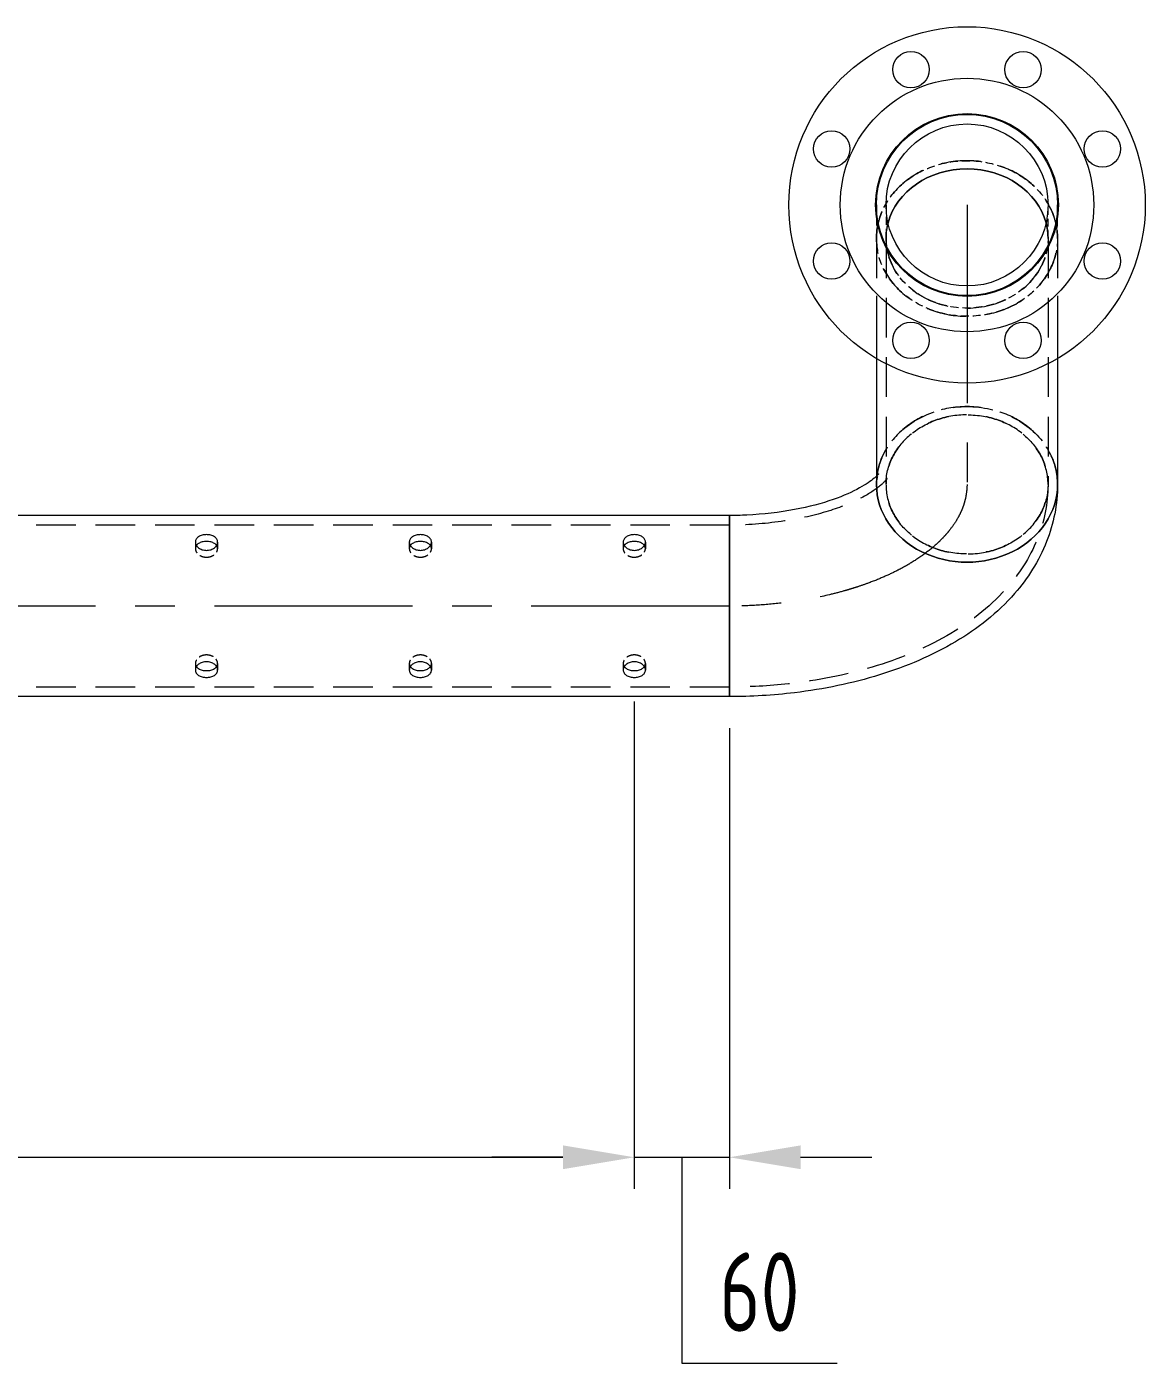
# Model space of a CAD drawing. Header units: millimetres. Extents: x -46397 to 283259, y -8690 to 23983.
# Drawn here: x 168464 to 169170, y -624 to 219 of the extents above; entities that cross this region are included whole.
import ezdxf

# ---------------------------------------------------------------- set-up
doc = ezdxf.new("R2010")
doc.units = ezdxf.units.MM
doc.linetypes.add('CENTER', pattern=[2, 1.25, -0.25, 0.25, -0.25])
doc.linetypes.add('HIDDENX2', pattern=[0.75, 0.5, -0.25])
doc.layers.get('Defpoints').update_dxf_attribs({"lineweight": 0})
doc.layers.add('DUONGTAM', color=1, linetype='CENTER', lineweight=0)
doc.layers.add('PHANTOM 2', color=8, linetype='Continuous', lineweight=0)
doc.layers.add('flashshoot', color=7, linetype='Continuous')
doc.styles.add('GHI CHÚ 1', font='isocp_IV25.ttf', dxfattribs={"width": 0.8})
doc.dimstyles.new('1-30SCALE', dxfattribs={"dimtxt": 75, "dimasz": 75, "dimexe": 37.5, "dimexo": 30, "dimgap": 30, "dimtad": 1, "dimtoh": 1, "dimdec": 0, "dimdsep": 46, "dimtxsty": 'GHI CHÚ 1', "dimcen": 0.09, "dimclrd": 256, "dimclre": 256, "dimclrt": 2, "dimadec": 0, "dimazin": 0, "dimtfac": 1, "dimtdec": 0, "dimtofl": 0, "dimtmove": 0, "dimatfit": 3, "dimfxl": 1, "dimlwd": 0, "dimlwe": 0, "dimarcsym": 0})

# ---------------------------------------------------------------- blocks, each defined once
blk = doc.blocks.new('A$C709efb1f')
at = {"color": 150, "linetype": 'Continuous', "lineweight": 0, "ltscale": 10}
for p, q in [((7.95, 1332.15), (0, 1332.15)), ((57.4, 1332.15), (73.41, 1332.15)), ((96.9, 1332.15), (176.35, 1332.15)), ((0, 1217.85), (7.95, 1217.85)), ((57.4, 1217.85), (73.41, 1217.85)), ((96.9, 1217.85), (176.35, 1217.85)), ((253.13, 1125), (195.98, 1125)), ((195.98, 1125), (223.88, 1125)), ((195.98, 1125), (195.98, -3000)), ((223.88, 1125), (310.28, 1125)), ((310.28, 1125), (253.13, 1125)), ((310.28, 1125), (310.28, -3000))]:
    blk.add_line(p, q, dxfattribs=at)
at = {"color": 1, "linetype": 'HIDDENX2', "lineweight": 0, "ltscale": 10}
for p, q in [((21.14, 1326.13), (0, 1326.13)), ((21.14, 1332.15), (7.95, 1332.15)), ((0, 1223.87), (21.14, 1223.87)), ((7.95, 1217.85), (21.14, 1217.85)), ((212.72, 1072), (216.98, 1072)), ((289.29, 1072), (293.54, 1072)), ((212.72, 1058), (216.98, 1058)), ((289.29, 1058), (293.54, 1058)), ((212.72, 937), (216.98, 937)), ((289.29, 937), (293.54, 937)), ((212.72, 923), (216.98, 923)), ((289.29, 923), (293.54, 923)), ((212.72, 802), (216.98, 802)), ((289.29, 802), (293.54, 802)), ((212.72, 788), (216.98, 788)), ((289.29, 788), (293.54, 788))]:
    blk.add_line(p, q, dxfattribs=at)
at = {"color": 1, "linetype": 'HIDDENX2', "lineweight": 0, "ltscale": 50}
for p, q in [((21.14, 1332.15), (57.4, 1332.15)), ((21.14, 1326.13), (176.35, 1326.13)), ((73.41, 1332.15), (96.9, 1332.15)), ((21.14, 1223.87), (176.35, 1223.87)), ((21.14, 1217.85), (57.4, 1217.85)), ((73.41, 1217.85), (96.9, 1217.85)), ((202, 1125), (202, -3000)), ((304.26, 1125), (304.26, -3000))]:
    blk.add_line(p, q, dxfattribs=at)
at = {"color": 150, "linetype": 'Continuous', "lineweight": 0, "ltscale": 10}
for centre, radius in [((0, 1275), 112.5), ((-35.4, 1360.46), 11.5), ((35.4, 1360.46), 11.5), ((0, 1275), 80), ((0, 1275), 57.7), ((0, 1275), 57.15), ((0, 1275), 51.13), ((-85.46, 1310.4), 11.5), ((85.46, 1310.4), 11.5), ((-85.46, 1239.6), 11.5), ((85.46, 1239.6), 11.5), ((-35.4, 1189.54), 11.5), ((35.4, 1189.54), 11.5)]:
    blk.add_circle(centre, radius, dxfattribs=at)
at = {"color": 1, "linetype": 'HIDDENX2', "lineweight": 0, "ltscale": 10}
for major_axis, start_param, end_param in [((0, 57.15), -3.141592653589793, 3.141592653589793), ((0, -51.13), -0.224288, 0)]:
    blk.add_ellipse((21.14, 1275), major_axis=major_axis, ratio=0.859059, start_param=start_param, end_param=end_param, dxfattribs=at)
at = {"color": 1, "linetype": 'HIDDENX2', "lineweight": 0, "ltscale": 50, "extrusion": (-2.17091e-16, 7.1516e-33, -1)}
blk.add_ellipse((21.14, 1275), major_axis=(0, 57.15), ratio=0.859059, start_param=-3.141592653589793, end_param=3.141592653589793, dxfattribs=at)
at = {"color": 150, "linetype": 'Continuous', "lineweight": 0, "ltscale": 10, "extrusion": (-2.50065e-16, -4.44413e-18, -1)}
blk.add_ellipse((21.14, 1275), major_axis=(0, -51.13), ratio=0.859059, start_param=0.224294, end_param=2.917299, dxfattribs=at)
at = {"color": 150, "linetype": 'Continuous', "lineweight": 0, "ltscale": 10}
for centre, major_axis, ratio, start_param, end_param in [((21.14, 1275), (0, 51.13), 0.859059, 0.224288, 2.917304), ((176.35, 1275), (0, -57.15), 0.859059, 0, 3.141603), ((176.35, 1275), (0, -57.15), 0.000002, 0, 0.00001)]:
    blk.add_ellipse(centre, major_axis=major_axis, ratio=ratio, start_param=start_param, end_param=end_param, dxfattribs=at)
at = {"color": 1, "linetype": 'HIDDENX2', "lineweight": 0, "ltscale": 10, "extrusion": (-2.50065e-16, 4.44413e-18, -1)}
blk.add_ellipse((21.14, 1275), major_axis=(0, 51.13), ratio=0.859059, start_param=-0.224294, end_param=3.141593, dxfattribs=at)
at = {"color": 1, "linetype": 'HIDDENX2', "lineweight": 0, "ltscale": 50}
for centre, major_axis, start_param, end_param in [((21.14, 1275), (0, -51.13), 0, 3.365881), ((176.35, 1275), (0, 57.15), 0.00001, 3.141582), ((176.35, 1275), (0, 51.13), -3.141592653589793, 3.141592653589793)]:
    blk.add_ellipse(centre, major_axis=major_axis, ratio=0.859059, start_param=start_param, end_param=end_param, dxfattribs=at)
at = {"color": 1, "linetype": 'HIDDENX2', "lineweight": 0, "ltscale": 50, "extrusion": (-2.17091e-16, 0, -1)}
blk.add_ellipse((176.35, 1275), major_axis=(0, -57.15), ratio=0.859059, start_param=0, end_param=3.141593, dxfattribs=at)
at = {"color": 1, "linetype": 'HIDDENX2', "lineweight": 0, "ltscale": 50, "extrusion": (-2.42651e-16, 2.57325e-34, -1)}
blk.add_ellipse((176.35, 1275), major_axis=(0, 51.13), ratio=0.859059, start_param=-3.141592653589792, end_param=3.141592653589794, dxfattribs=at)
at = {"color": 150, "linetype": 'Continuous', "lineweight": 0, "ltscale": 10, "extrusion": (-2.17091e-16, -1.58594e-32, -1)}
blk.add_ellipse((176.35, 1275), major_axis=(0, 57.15), ratio=0.859059, start_param=0, end_param=3.141593, dxfattribs=at)
at = {"color": 1, "linetype": 'HIDDENX2', "lineweight": 0, "ltscale": 10, "extrusion": (-2.42651e-16, 1.08121e-32, -1)}
blk.add_ellipse((21.14, 1275), major_axis=(0, -51.13), ratio=0.859059, start_param=0, end_param=0.224294, dxfattribs=at)
at = {"color": 150, "linetype": 'Continuous', "lineweight": 0, "ltscale": 10}
for points, knots in [([(176.35, 1332.15), (188.81, 1332.15), (201.21, 1329.64), (224.84, 1320.36), (235.79, 1313.26), (257.59, 1294.26), (267.45, 1281.55), (284.43, 1252.96), (291.28, 1236.8), (301.89, 1202.64), (305.61, 1184.62), (309.47, 1152.6), (310.28, 1138.8), (310.28, 1125)], [0, 0, 0, 0, 0.19844, 0.19844, 0.419675, 0.419675, 0.711522, 0.711522, 1.025681, 1.025681, 1.339841, 1.339841, 1.570796, 1.570796, 1.570796, 1.570796]), ([(171.18, 1217.85), (171.56, 1217.46), (171.99, 1216.99), (174.15, 1214.43), (176.35, 1211.33), (181.06, 1202.75), (183.59, 1197.11), (188.37, 1183.38), (190.57, 1175.11), (194.04, 1156.66), (195.24, 1146.39), (195.9, 1132.3), (195.98, 1128.65), (195.98, 1125)], [0.486565, 0.486565, 0.486565, 0.486565, 0.543882, 0.543882, 0.750465, 0.750465, 0.973606, 0.973606, 1.218442, 1.218442, 1.480118, 1.480118, 1.570796, 1.570796, 1.570796, 1.570796]), ([(217.97, 1065), (217.97, 1064.56), (217.94, 1064.11), (217.8, 1063.2), (217.69, 1062.75), (217.41, 1061.89), (217.24, 1061.48), (216.84, 1060.71), (216.61, 1060.36), (216.13, 1059.74), (215.87, 1059.45), (215.29, 1058.93), (214.98, 1058.71), (214.34, 1058.35), (214.01, 1058.22), (213.36, 1058.04), (213.03, 1058), (212.41, 1058), (212.09, 1058.04), (211.47, 1058.22), (211.16, 1058.35), (210.58, 1058.71), (210.3, 1058.93), (209.8, 1059.45), (209.57, 1059.74), (209.17, 1060.36), (208.99, 1060.71), (208.66, 1061.48), (208.52, 1061.89), (208.3, 1062.75), (208.21, 1063.2), (208.1, 1064.11), (208.07, 1064.56), (208.07, 1065.44), (208.1, 1065.89), (208.21, 1066.8), (208.3, 1067.25), (208.52, 1068.11), (208.66, 1068.52), (208.99, 1069.29), (209.17, 1069.64), (209.57, 1070.26), (209.8, 1070.55), (210.3, 1071.07), (210.58, 1071.29), (211.16, 1071.65), (211.47, 1071.78), (212.09, 1071.96), (212.41, 1072), (213.03, 1072), (213.36, 1071.96), (214.01, 1071.78), (214.34, 1071.65), (214.98, 1071.29), (215.29, 1071.07), (215.87, 1070.55), (216.13, 1070.26), (216.61, 1069.64), (216.84, 1069.29), (217.24, 1068.52), (217.41, 1068.11), (217.69, 1067.25), (217.8, 1066.8), (217.94, 1065.89), (217.97, 1065.44), (217.97, 1065)], [0, 0, 0, 0, 1.319832, 1.319832, 2.639664, 2.639664, 3.959497, 3.959497, 5.279329, 5.279329, 6.599151, 6.599151, 7.918973, 7.918973, 9.238795, 9.238795, 10.558617, 10.558617, 11.878439, 11.878439, 13.198261, 13.198261, 14.518084, 14.518084, 15.837906, 15.837906, 17.157738, 17.157738, 18.47757, 18.47757, 19.797402, 19.797402, 21.117235, 21.117235, 22.437067, 22.437067, 23.756899, 23.756899, 25.076731, 25.076731, 26.396564, 26.396564, 27.716386, 27.716386, 29.036208, 29.036208, 30.35603, 30.35603, 31.675852, 31.675852, 32.995674, 32.995674, 34.315496, 34.315496, 35.635318, 35.635318, 36.95514, 36.95514, 38.274973, 38.274973, 39.594805, 39.594805, 40.914637, 40.914637, 42.234469, 42.234469, 42.234469, 42.234469]), ([(214.91, 1071.32), (214.7, 1071.17), (214.5, 1071), (214.07, 1070.55), (213.84, 1070.26), (213.45, 1069.64), (213.26, 1069.29), (212.94, 1068.52), (212.81, 1068.11), (212.58, 1067.25), (212.5, 1066.8), (212.39, 1065.89), (212.37, 1065.44), (212.37, 1064.56), (212.39, 1064.11), (212.5, 1063.2), (212.58, 1062.75), (212.81, 1061.89), (212.94, 1061.48), (213.26, 1060.71), (213.45, 1060.36), (213.84, 1059.74), (214.07, 1059.45), (214.5, 1059), (214.7, 1058.83), (214.91, 1058.68)], [13.547032, 13.547032, 13.547032, 13.547032, 14.522015, 14.522015, 15.842193, 15.842193, 17.162386, 17.162386, 18.48258, 18.48258, 19.802773, 19.802773, 21.122966, 21.122966, 22.44316, 22.44316, 23.763353, 23.763353, 25.083546, 25.083546, 26.40374, 26.40374, 27.723917, 27.723917, 28.6989, 28.6989, 28.6989, 28.6989]), ([(288.29, 1065), (288.29, 1065.44), (288.32, 1065.89), (288.46, 1066.8), (288.57, 1067.25), (288.85, 1068.11), (289.03, 1068.52), (289.43, 1069.29), (289.65, 1069.64), (290.13, 1070.26), (290.4, 1070.55), (290.97, 1071.07), (291.28, 1071.29), (291.92, 1071.65), (292.25, 1071.78), (292.91, 1071.96), (293.23, 1072), (293.85, 1072), (294.17, 1071.96), (294.8, 1071.78), (295.1, 1071.65), (295.68, 1071.29), (295.96, 1071.07), (296.46, 1070.55), (296.69, 1070.26), (297.09, 1069.64), (297.28, 1069.29), (297.6, 1068.52), (297.74, 1068.11), (297.97, 1067.25), (298.05, 1066.8), (298.16, 1065.89), (298.19, 1065.44), (298.19, 1064.56), (298.16, 1064.11), (298.05, 1063.2), (297.97, 1062.75), (297.74, 1061.89), (297.6, 1061.48), (297.28, 1060.71), (297.09, 1060.36), (296.69, 1059.74), (296.46, 1059.45), (295.96, 1058.93), (295.68, 1058.71), (295.1, 1058.35), (294.8, 1058.22), (294.17, 1058.04), (293.85, 1058), (293.23, 1058), (292.91, 1058.04), (292.25, 1058.22), (291.92, 1058.35), (291.28, 1058.71), (290.97, 1058.93), (290.4, 1059.45), (290.13, 1059.74), (289.65, 1060.36), (289.43, 1060.71), (289.03, 1061.48), (288.85, 1061.89), (288.57, 1062.75), (288.46, 1063.2), (288.32, 1064.11), (288.29, 1064.56), (288.29, 1065)], [0, 0, 0, 0, 1.319832, 1.319832, 2.639664, 2.639664, 3.959497, 3.959497, 5.279329, 5.279329, 6.599151, 6.599151, 7.918973, 7.918973, 9.238795, 9.238795, 10.558617, 10.558617, 11.878439, 11.878439, 13.198261, 13.198261, 14.518084, 14.518084, 15.837906, 15.837906, 17.157738, 17.157738, 18.47757, 18.47757, 19.797402, 19.797402, 21.117235, 21.117235, 22.437067, 22.437067, 23.756899, 23.756899, 25.076731, 25.076731, 26.396564, 26.396564, 27.716386, 27.716386, 29.036208, 29.036208, 30.35603, 30.35603, 31.675852, 31.675852, 32.995674, 32.995674, 34.315496, 34.315496, 35.635318, 35.635318, 36.95514, 36.95514, 38.274973, 38.274973, 39.594805, 39.594805, 40.914637, 40.914637, 42.234469, 42.234469, 42.234469, 42.234469]), ([(291.35, 1058.68), (291.56, 1058.83), (291.76, 1059), (292.19, 1059.45), (292.42, 1059.74), (292.81, 1060.36), (293, 1060.71), (293.32, 1061.48), (293.46, 1061.89), (293.68, 1062.75), (293.76, 1063.2), (293.87, 1064.11), (293.9, 1064.56), (293.9, 1065.44), (293.87, 1065.89), (293.76, 1066.8), (293.68, 1067.25), (293.46, 1068.11), (293.32, 1068.52), (293, 1069.29), (292.81, 1069.64), (292.42, 1070.26), (292.19, 1070.55), (291.76, 1071), (291.56, 1071.17), (291.35, 1071.32)], [13.547032, 13.547032, 13.547032, 13.547032, 14.522015, 14.522015, 15.842193, 15.842193, 17.162386, 17.162386, 18.48258, 18.48258, 19.802773, 19.802773, 21.122966, 21.122966, 22.44316, 22.44316, 23.763353, 23.763353, 25.083546, 25.083546, 26.40374, 26.40374, 27.723917, 27.723917, 28.6989, 28.6989, 28.6989, 28.6989]), ([(217.97, 930), (217.97, 929.56), (217.94, 929.11), (217.8, 928.2), (217.69, 927.75), (217.41, 926.89), (217.24, 926.48), (216.84, 925.71), (216.61, 925.36), (216.13, 924.74), (215.87, 924.45), (215.29, 923.93), (214.98, 923.71), (214.34, 923.35), (214.01, 923.22), (213.36, 923.04), (213.03, 923), (212.41, 923), (212.09, 923.04), (211.47, 923.22), (211.16, 923.35), (210.58, 923.71), (210.3, 923.93), (209.8, 924.45), (209.57, 924.74), (209.17, 925.36), (208.99, 925.71), (208.66, 926.48), (208.52, 926.89), (208.3, 927.75), (208.21, 928.2), (208.1, 929.11), (208.07, 929.56), (208.07, 930.44), (208.1, 930.89), (208.21, 931.8), (208.3, 932.25), (208.52, 933.11), (208.66, 933.52), (208.99, 934.29), (209.17, 934.64), (209.57, 935.26), (209.8, 935.55), (210.3, 936.07), (210.58, 936.29), (211.16, 936.65), (211.47, 936.78), (212.09, 936.96), (212.41, 937), (213.03, 937), (213.36, 936.96), (214.01, 936.78), (214.34, 936.65), (214.98, 936.29), (215.29, 936.07), (215.87, 935.55), (216.13, 935.26), (216.61, 934.64), (216.84, 934.29), (217.24, 933.52), (217.41, 933.11), (217.69, 932.25), (217.8, 931.8), (217.94, 930.89), (217.97, 930.44), (217.97, 930)], [0, 0, 0, 0, 1.319832, 1.319832, 2.639664, 2.639664, 3.959497, 3.959497, 5.279329, 5.279329, 6.599151, 6.599151, 7.918973, 7.918973, 9.238795, 9.238795, 10.558617, 10.558617, 11.878439, 11.878439, 13.198261, 13.198261, 14.518084, 14.518084, 15.837906, 15.837906, 17.157738, 17.157738, 18.47757, 18.47757, 19.797402, 19.797402, 21.117235, 21.117235, 22.437067, 22.437067, 23.756899, 23.756899, 25.076731, 25.076731, 26.396564, 26.396564, 27.716386, 27.716386, 29.036208, 29.036208, 30.35603, 30.35603, 31.675852, 31.675852, 32.995674, 32.995674, 34.315496, 34.315496, 35.635318, 35.635318, 36.95514, 36.95514, 38.274973, 38.274973, 39.594805, 39.594805, 40.914637, 40.914637, 42.234469, 42.234469, 42.234469, 42.234469]), ([(288.29, 930), (288.29, 930.44), (288.32, 930.89), (288.46, 931.8), (288.57, 932.25), (288.85, 933.11), (289.03, 933.52), (289.43, 934.29), (289.65, 934.64), (290.13, 935.26), (290.4, 935.55), (290.97, 936.07), (291.28, 936.29), (291.92, 936.65), (292.25, 936.78), (292.91, 936.96), (293.23, 937), (293.85, 937), (294.17, 936.96), (294.8, 936.78), (295.1, 936.65), (295.68, 936.29), (295.96, 936.07), (296.46, 935.55), (296.69, 935.26), (297.09, 934.64), (297.28, 934.29), (297.6, 933.52), (297.74, 933.11), (297.97, 932.25), (298.05, 931.8), (298.16, 930.89), (298.19, 930.44), (298.19, 929.56), (298.16, 929.11), (298.05, 928.2), (297.97, 927.75), (297.74, 926.89), (297.6, 926.48), (297.28, 925.71), (297.09, 925.36), (296.69, 924.74), (296.46, 924.45), (295.96, 923.93), (295.68, 923.71), (295.1, 923.35), (294.8, 923.22), (294.17, 923.04), (293.85, 923), (293.23, 923), (292.91, 923.04), (292.25, 923.22), (291.92, 923.35), (291.28, 923.71), (290.97, 923.93), (290.4, 924.45), (290.13, 924.74), (289.65, 925.36), (289.43, 925.71), (289.03, 926.48), (288.85, 926.89), (288.57, 927.75), (288.46, 928.2), (288.32, 929.11), (288.29, 929.56), (288.29, 930)], [0, 0, 0, 0, 1.319832, 1.319832, 2.639664, 2.639664, 3.959497, 3.959497, 5.279329, 5.279329, 6.599151, 6.599151, 7.918973, 7.918973, 9.238795, 9.238795, 10.558617, 10.558617, 11.878439, 11.878439, 13.198261, 13.198261, 14.518084, 14.518084, 15.837906, 15.837906, 17.157738, 17.157738, 18.47757, 18.47757, 19.797402, 19.797402, 21.117235, 21.117235, 22.437067, 22.437067, 23.756899, 23.756899, 25.076731, 25.076731, 26.396564, 26.396564, 27.716386, 27.716386, 29.036208, 29.036208, 30.35603, 30.35603, 31.675852, 31.675852, 32.995674, 32.995674, 34.315496, 34.315496, 35.635318, 35.635318, 36.95514, 36.95514, 38.274973, 38.274973, 39.594805, 39.594805, 40.914637, 40.914637, 42.234469, 42.234469, 42.234469, 42.234469]), ([(214.91, 936.32), (214.7, 936.17), (214.5, 936), (214.07, 935.55), (213.84, 935.26), (213.45, 934.64), (213.26, 934.29), (212.94, 933.52), (212.81, 933.11), (212.58, 932.25), (212.5, 931.8), (212.39, 930.89), (212.37, 930.44), (212.37, 929.56), (212.39, 929.11), (212.5, 928.2), (212.58, 927.75), (212.81, 926.89), (212.94, 926.48), (213.26, 925.71), (213.45, 925.36), (213.84, 924.74), (214.07, 924.45), (214.5, 924), (214.7, 923.83), (214.91, 923.68)], [13.547032, 13.547032, 13.547032, 13.547032, 14.522015, 14.522015, 15.842193, 15.842193, 17.162386, 17.162386, 18.48258, 18.48258, 19.802773, 19.802773, 21.122966, 21.122966, 22.44316, 22.44316, 23.763353, 23.763353, 25.083546, 25.083546, 26.40374, 26.40374, 27.723917, 27.723917, 28.6989, 28.6989, 28.6989, 28.6989]), ([(291.35, 923.68), (291.56, 923.83), (291.76, 924), (292.19, 924.45), (292.42, 924.74), (292.81, 925.36), (293, 925.71), (293.32, 926.48), (293.46, 926.89), (293.68, 927.75), (293.76, 928.2), (293.87, 929.11), (293.9, 929.56), (293.9, 930.44), (293.87, 930.89), (293.76, 931.8), (293.68, 932.25), (293.46, 933.11), (293.32, 933.52), (293, 934.29), (292.81, 934.64), (292.42, 935.26), (292.19, 935.55), (291.76, 936), (291.56, 936.17), (291.35, 936.32)], [13.547032, 13.547032, 13.547032, 13.547032, 14.522015, 14.522015, 15.842193, 15.842193, 17.162386, 17.162386, 18.48258, 18.48258, 19.802773, 19.802773, 21.122966, 21.122966, 22.44316, 22.44316, 23.763353, 23.763353, 25.083546, 25.083546, 26.40374, 26.40374, 27.723917, 27.723917, 28.6989, 28.6989, 28.6989, 28.6989]), ([(217.97, 795), (217.97, 794.56), (217.94, 794.11), (217.8, 793.2), (217.69, 792.75), (217.41, 791.89), (217.24, 791.48), (216.84, 790.71), (216.61, 790.36), (216.13, 789.74), (215.87, 789.45), (215.29, 788.93), (214.98, 788.71), (214.34, 788.35), (214.01, 788.22), (213.36, 788.04), (213.03, 788), (212.41, 788), (212.09, 788.04), (211.47, 788.22), (211.16, 788.35), (210.58, 788.71), (210.3, 788.93), (209.8, 789.45), (209.57, 789.74), (209.17, 790.36), (208.99, 790.71), (208.66, 791.48), (208.52, 791.89), (208.3, 792.75), (208.21, 793.2), (208.1, 794.11), (208.07, 794.56), (208.07, 795.44), (208.1, 795.89), (208.21, 796.8), (208.3, 797.25), (208.52, 798.11), (208.66, 798.52), (208.99, 799.29), (209.17, 799.64), (209.57, 800.26), (209.8, 800.55), (210.3, 801.07), (210.58, 801.29), (211.16, 801.65), (211.47, 801.78), (212.09, 801.96), (212.41, 802), (213.03, 802), (213.36, 801.96), (214.01, 801.78), (214.34, 801.65), (214.98, 801.29), (215.29, 801.07), (215.87, 800.55), (216.13, 800.26), (216.61, 799.64), (216.84, 799.29), (217.24, 798.52), (217.41, 798.11), (217.69, 797.25), (217.8, 796.8), (217.94, 795.89), (217.97, 795.44), (217.97, 795)], [0, 0, 0, 0, 1.319832, 1.319832, 2.639664, 2.639664, 3.959497, 3.959497, 5.279329, 5.279329, 6.599151, 6.599151, 7.918973, 7.918973, 9.238795, 9.238795, 10.558617, 10.558617, 11.878439, 11.878439, 13.198261, 13.198261, 14.518084, 14.518084, 15.837906, 15.837906, 17.157738, 17.157738, 18.47757, 18.47757, 19.797402, 19.797402, 21.117235, 21.117235, 22.437067, 22.437067, 23.756899, 23.756899, 25.076731, 25.076731, 26.396564, 26.396564, 27.716386, 27.716386, 29.036208, 29.036208, 30.35603, 30.35603, 31.675852, 31.675852, 32.995674, 32.995674, 34.315496, 34.315496, 35.635318, 35.635318, 36.95514, 36.95514, 38.274973, 38.274973, 39.594805, 39.594805, 40.914637, 40.914637, 42.234469, 42.234469, 42.234469, 42.234469]), ([(288.29, 795), (288.29, 795.44), (288.32, 795.89), (288.46, 796.8), (288.57, 797.25), (288.85, 798.11), (289.03, 798.52), (289.43, 799.29), (289.65, 799.64), (290.13, 800.26), (290.4, 800.55), (290.97, 801.07), (291.28, 801.29), (291.92, 801.65), (292.25, 801.78), (292.91, 801.96), (293.23, 802), (293.85, 802), (294.17, 801.96), (294.8, 801.78), (295.1, 801.65), (295.68, 801.29), (295.96, 801.07), (296.46, 800.55), (296.69, 800.26), (297.09, 799.64), (297.28, 799.29), (297.6, 798.52), (297.74, 798.11), (297.97, 797.25), (298.05, 796.8), (298.16, 795.89), (298.19, 795.44), (298.19, 794.56), (298.16, 794.11), (298.05, 793.2), (297.97, 792.75), (297.74, 791.89), (297.6, 791.48), (297.28, 790.71), (297.09, 790.36), (296.69, 789.74), (296.46, 789.45), (295.96, 788.93), (295.68, 788.71), (295.1, 788.35), (294.8, 788.22), (294.17, 788.04), (293.85, 788), (293.23, 788), (292.91, 788.04), (292.25, 788.22), (291.92, 788.35), (291.28, 788.71), (290.97, 788.93), (290.4, 789.45), (290.13, 789.74), (289.65, 790.36), (289.43, 790.71), (289.03, 791.48), (288.85, 791.89), (288.57, 792.75), (288.46, 793.2), (288.32, 794.11), (288.29, 794.56), (288.29, 795)], [0, 0, 0, 0, 1.319832, 1.319832, 2.639664, 2.639664, 3.959497, 3.959497, 5.279329, 5.279329, 6.599151, 6.599151, 7.918973, 7.918973, 9.238795, 9.238795, 10.558617, 10.558617, 11.878439, 11.878439, 13.198261, 13.198261, 14.518084, 14.518084, 15.837906, 15.837906, 17.157738, 17.157738, 18.47757, 18.47757, 19.797402, 19.797402, 21.117235, 21.117235, 22.437067, 22.437067, 23.756899, 23.756899, 25.076731, 25.076731, 26.396564, 26.396564, 27.716386, 27.716386, 29.036208, 29.036208, 30.35603, 30.35603, 31.675852, 31.675852, 32.995674, 32.995674, 34.315496, 34.315496, 35.635318, 35.635318, 36.95514, 36.95514, 38.274973, 38.274973, 39.594805, 39.594805, 40.914637, 40.914637, 42.234469, 42.234469, 42.234469, 42.234469]), ([(214.91, 801.32), (214.7, 801.17), (214.5, 801), (214.07, 800.55), (213.84, 800.26), (213.45, 799.64), (213.26, 799.29), (212.94, 798.52), (212.81, 798.11), (212.58, 797.25), (212.5, 796.8), (212.39, 795.89), (212.37, 795.44), (212.37, 794.56), (212.39, 794.11), (212.5, 793.2), (212.58, 792.75), (212.81, 791.89), (212.94, 791.48), (213.26, 790.71), (213.45, 790.36), (213.84, 789.74), (214.07, 789.45), (214.5, 789), (214.7, 788.83), (214.91, 788.68)], [13.547032, 13.547032, 13.547032, 13.547032, 14.522015, 14.522015, 15.842193, 15.842193, 17.162386, 17.162386, 18.48258, 18.48258, 19.802773, 19.802773, 21.122966, 21.122966, 22.44316, 22.44316, 23.763353, 23.763353, 25.083546, 25.083546, 26.40374, 26.40374, 27.723917, 27.723917, 28.6989, 28.6989, 28.6989, 28.6989]), ([(291.35, 788.68), (291.56, 788.83), (291.76, 789), (292.19, 789.45), (292.42, 789.74), (292.81, 790.36), (293, 790.71), (293.32, 791.48), (293.46, 791.89), (293.68, 792.75), (293.76, 793.2), (293.87, 794.11), (293.9, 794.56), (293.9, 795.44), (293.87, 795.89), (293.76, 796.8), (293.68, 797.25), (293.46, 798.11), (293.32, 798.52), (293, 799.29), (292.81, 799.64), (292.42, 800.26), (292.19, 800.55), (291.76, 801), (291.56, 801.17), (291.35, 801.32)], [13.547032, 13.547032, 13.547032, 13.547032, 14.522015, 14.522015, 15.842193, 15.842193, 17.162386, 17.162386, 18.48258, 18.48258, 19.802773, 19.802773, 21.122966, 21.122966, 22.44316, 22.44316, 23.763353, 23.763353, 25.083546, 25.083546, 26.40374, 26.40374, 27.723917, 27.723917, 28.6989, 28.6989, 28.6989, 28.6989])]:
    blk.add_open_spline(points, degree=3, knots=knots, dxfattribs=at)
at = {"color": 1, "linetype": 'HIDDENX2', "lineweight": 0, "ltscale": 50}
for points, knots in [([(176.35, 1326.13), (188.29, 1326.13), (200.16, 1323.67), (222.84, 1314.56), (233.37, 1307.58), (254.39, 1288.76), (263.94, 1276.11), (280.17, 1247.8), (286.68, 1231.94), (296.7, 1198.33), (300.19, 1180.58), (303.58, 1150.07), (304.26, 1137.53), (304.26, 1125)], [0, 0, 0, 0, 0.202742, 0.202742, 0.429637, 0.429637, 0.729032, 0.729032, 1.043191, 1.043191, 1.35735, 1.35735, 1.570796, 1.570796, 1.570796, 1.570796]), ([(176.35, 1223.87), (173.93, 1223.87), (171.99, 1224.93), (173.21, 1224.15), (175.04, 1222.78), (179.61, 1217.22), (182.21, 1213.37), (187.58, 1203.08), (190.34, 1196.48), (195.37, 1180.78), (197.57, 1171.52), (200.81, 1151.26), (201.78, 1140.19), (201.99, 1127.69), (202, 1126.35), (202, 1125)], [0, 0, 0, 0, 0.314159, 0.314159, 0.557081, 0.557081, 0.775978, 0.775978, 1.011873, 1.011873, 1.267908, 1.267908, 1.538163, 1.538163, 1.570796, 1.570796, 1.570796, 1.570796])]:
    blk.add_open_spline(points, degree=3, knots=knots, dxfattribs=at)
at = {"color": 1, "linetype": 'HIDDENX2', "lineweight": 0, "ltscale": 10}
for points, knots in [([(176.35, 1217.85), (172.7, 1217.85), (169.58, 1219.32), (169.38, 1219.45), (170.04, 1219.03), (171.18, 1217.85)], [0, 0, 0, 0, 0.3141593, 0.3141593, 0.4865654, 0.4865654, 0.4865654, 0.4865654]), ([(222.27, 1065), (222.27, 1065.44), (222.23, 1065.89), (222.09, 1066.8), (221.98, 1067.25), (221.7, 1068.11), (221.52, 1068.52), (221.12, 1069.29), (220.89, 1069.64), (220.41, 1070.26), (220.14, 1070.55), (219.55, 1071.07), (219.24, 1071.29), (218.6, 1071.65), (218.27, 1071.78), (217.61, 1071.96), (217.29, 1072), (216.67, 1072), (216.35, 1071.96), (215.73, 1071.78), (215.42, 1071.65), (215.06, 1071.42), (214.98, 1071.37), (214.91, 1071.32)], [0, 0, 0, 0, 1.320193, 1.320193, 2.640387, 2.640387, 3.96058, 3.96058, 5.280773, 5.280773, 6.600951, 6.600951, 7.921128, 7.921128, 9.241306, 9.241306, 10.561483, 10.561483, 11.881661, 11.881661, 13.201838, 13.201838, 13.547032, 13.547032, 13.547032, 13.547032]), ([(291.35, 1071.32), (291.28, 1071.37), (291.21, 1071.42), (290.84, 1071.65), (290.54, 1071.78), (289.91, 1071.96), (289.6, 1072), (288.97, 1072), (288.65, 1071.96), (287.99, 1071.78), (287.66, 1071.65), (287.02, 1071.29), (286.71, 1071.07), (286.13, 1070.55), (285.86, 1070.26), (285.38, 1069.64), (285.15, 1069.29), (284.74, 1068.52), (284.57, 1068.11), (284.28, 1067.25), (284.17, 1066.8), (284.03, 1065.89), (284, 1065.44), (284, 1065)], [28.6989, 28.6989, 28.6989, 28.6989, 29.044094, 29.044094, 30.364272, 30.364272, 31.684449, 31.684449, 33.004627, 33.004627, 34.324804, 34.324804, 35.644982, 35.644982, 36.965159, 36.965159, 38.285352, 38.285352, 39.605546, 39.605546, 40.925739, 40.925739, 42.245932, 42.245932, 42.245932, 42.245932]), ([(214.91, 1058.68), (214.98, 1058.63), (215.06, 1058.58), (215.42, 1058.35), (215.73, 1058.22), (216.35, 1058.04), (216.67, 1058), (217.29, 1058), (217.61, 1058.04), (218.27, 1058.22), (218.6, 1058.35), (219.24, 1058.71), (219.55, 1058.93), (220.14, 1059.45), (220.41, 1059.74), (220.89, 1060.36), (221.12, 1060.71), (221.52, 1061.48), (221.7, 1061.89), (221.98, 1062.75), (222.09, 1063.2), (222.23, 1064.11), (222.27, 1064.56), (222.27, 1065)], [28.6989, 28.6989, 28.6989, 28.6989, 29.044094, 29.044094, 30.364272, 30.364272, 31.684449, 31.684449, 33.004627, 33.004627, 34.324804, 34.324804, 35.644982, 35.644982, 36.965159, 36.965159, 38.285352, 38.285352, 39.605546, 39.605546, 40.925739, 40.925739, 42.245932, 42.245932, 42.245932, 42.245932]), ([(284, 1065), (284, 1064.56), (284.03, 1064.11), (284.17, 1063.2), (284.28, 1062.75), (284.57, 1061.89), (284.74, 1061.48), (285.15, 1060.71), (285.38, 1060.36), (285.86, 1059.74), (286.13, 1059.45), (286.71, 1058.93), (287.02, 1058.71), (287.66, 1058.35), (287.99, 1058.22), (288.65, 1058.04), (288.97, 1058), (289.6, 1058), (289.91, 1058.04), (290.54, 1058.22), (290.84, 1058.35), (291.21, 1058.58), (291.28, 1058.63), (291.35, 1058.68)], [0, 0, 0, 0, 1.320193, 1.320193, 2.640387, 2.640387, 3.96058, 3.96058, 5.280773, 5.280773, 6.600951, 6.600951, 7.921128, 7.921128, 9.241306, 9.241306, 10.561483, 10.561483, 11.881661, 11.881661, 13.201838, 13.201838, 13.547032, 13.547032, 13.547032, 13.547032]), ([(222.27, 930), (222.27, 930.44), (222.23, 930.89), (222.09, 931.8), (221.98, 932.25), (221.7, 933.11), (221.52, 933.52), (221.12, 934.29), (220.89, 934.64), (220.41, 935.26), (220.14, 935.55), (219.55, 936.07), (219.24, 936.29), (218.6, 936.65), (218.27, 936.78), (217.61, 936.96), (217.29, 937), (216.67, 937), (216.35, 936.96), (215.73, 936.78), (215.42, 936.65), (215.06, 936.42), (214.98, 936.37), (214.91, 936.32)], [0, 0, 0, 0, 1.320193, 1.320193, 2.640387, 2.640387, 3.96058, 3.96058, 5.280773, 5.280773, 6.600951, 6.600951, 7.921128, 7.921128, 9.241306, 9.241306, 10.561483, 10.561483, 11.881661, 11.881661, 13.201838, 13.201838, 13.547032, 13.547032, 13.547032, 13.547032]), ([(291.35, 936.32), (291.28, 936.37), (291.21, 936.42), (290.84, 936.65), (290.54, 936.78), (289.91, 936.96), (289.6, 937), (288.97, 937), (288.65, 936.96), (287.99, 936.78), (287.66, 936.65), (287.02, 936.29), (286.71, 936.07), (286.13, 935.55), (285.86, 935.26), (285.38, 934.64), (285.15, 934.29), (284.74, 933.52), (284.57, 933.11), (284.28, 932.25), (284.17, 931.8), (284.03, 930.89), (284, 930.44), (284, 930)], [28.6989, 28.6989, 28.6989, 28.6989, 29.044094, 29.044094, 30.364272, 30.364272, 31.684449, 31.684449, 33.004627, 33.004627, 34.324804, 34.324804, 35.644982, 35.644982, 36.965159, 36.965159, 38.285352, 38.285352, 39.605546, 39.605546, 40.925739, 40.925739, 42.245932, 42.245932, 42.245932, 42.245932]), ([(214.91, 923.68), (214.98, 923.63), (215.06, 923.58), (215.42, 923.35), (215.73, 923.22), (216.35, 923.04), (216.67, 923), (217.29, 923), (217.61, 923.04), (218.27, 923.22), (218.6, 923.35), (219.24, 923.71), (219.55, 923.93), (220.14, 924.45), (220.41, 924.74), (220.89, 925.36), (221.12, 925.71), (221.52, 926.48), (221.7, 926.89), (221.98, 927.75), (222.09, 928.2), (222.23, 929.11), (222.27, 929.56), (222.27, 930)], [28.6989, 28.6989, 28.6989, 28.6989, 29.044094, 29.044094, 30.364272, 30.364272, 31.684449, 31.684449, 33.004627, 33.004627, 34.324804, 34.324804, 35.644982, 35.644982, 36.965159, 36.965159, 38.285352, 38.285352, 39.605546, 39.605546, 40.925739, 40.925739, 42.245932, 42.245932, 42.245932, 42.245932]), ([(284, 930), (284, 929.56), (284.03, 929.11), (284.17, 928.2), (284.28, 927.75), (284.57, 926.89), (284.74, 926.48), (285.15, 925.71), (285.38, 925.36), (285.86, 924.74), (286.13, 924.45), (286.71, 923.93), (287.02, 923.71), (287.66, 923.35), (287.99, 923.22), (288.65, 923.04), (288.97, 923), (289.6, 923), (289.91, 923.04), (290.54, 923.22), (290.84, 923.35), (291.21, 923.58), (291.28, 923.63), (291.35, 923.68)], [0, 0, 0, 0, 1.320193, 1.320193, 2.640387, 2.640387, 3.96058, 3.96058, 5.280773, 5.280773, 6.600951, 6.600951, 7.921128, 7.921128, 9.241306, 9.241306, 10.561483, 10.561483, 11.881661, 11.881661, 13.201838, 13.201838, 13.547032, 13.547032, 13.547032, 13.547032]), ([(222.27, 795), (222.27, 795.44), (222.23, 795.89), (222.09, 796.8), (221.98, 797.25), (221.7, 798.11), (221.52, 798.52), (221.12, 799.29), (220.89, 799.64), (220.41, 800.26), (220.14, 800.55), (219.55, 801.07), (219.24, 801.29), (218.6, 801.65), (218.27, 801.78), (217.61, 801.96), (217.29, 802), (216.67, 802), (216.35, 801.96), (215.73, 801.78), (215.42, 801.65), (215.06, 801.42), (214.98, 801.37), (214.91, 801.32)], [0, 0, 0, 0, 1.320193, 1.320193, 2.640387, 2.640387, 3.96058, 3.96058, 5.280773, 5.280773, 6.600951, 6.600951, 7.921128, 7.921128, 9.241306, 9.241306, 10.561483, 10.561483, 11.881661, 11.881661, 13.201838, 13.201838, 13.547032, 13.547032, 13.547032, 13.547032]), ([(291.35, 801.32), (291.28, 801.37), (291.21, 801.42), (290.84, 801.65), (290.54, 801.78), (289.91, 801.96), (289.6, 802), (288.97, 802), (288.65, 801.96), (287.99, 801.78), (287.66, 801.65), (287.02, 801.29), (286.71, 801.07), (286.13, 800.55), (285.86, 800.26), (285.38, 799.64), (285.15, 799.29), (284.74, 798.52), (284.57, 798.11), (284.28, 797.25), (284.17, 796.8), (284.03, 795.89), (284, 795.44), (284, 795)], [28.6989, 28.6989, 28.6989, 28.6989, 29.044094, 29.044094, 30.364272, 30.364272, 31.684449, 31.684449, 33.004627, 33.004627, 34.324804, 34.324804, 35.644982, 35.644982, 36.965159, 36.965159, 38.285352, 38.285352, 39.605546, 39.605546, 40.925739, 40.925739, 42.245932, 42.245932, 42.245932, 42.245932]), ([(214.91, 788.68), (214.98, 788.63), (215.06, 788.58), (215.42, 788.35), (215.73, 788.22), (216.35, 788.04), (216.67, 788), (217.29, 788), (217.61, 788.04), (218.27, 788.22), (218.6, 788.35), (219.24, 788.71), (219.55, 788.93), (220.14, 789.45), (220.41, 789.74), (220.89, 790.36), (221.12, 790.71), (221.52, 791.48), (221.7, 791.89), (221.98, 792.75), (222.09, 793.2), (222.23, 794.11), (222.27, 794.56), (222.27, 795)], [28.6989, 28.6989, 28.6989, 28.6989, 29.044094, 29.044094, 30.364272, 30.364272, 31.684449, 31.684449, 33.004627, 33.004627, 34.324804, 34.324804, 35.644982, 35.644982, 36.965159, 36.965159, 38.285352, 38.285352, 39.605546, 39.605546, 40.925739, 40.925739, 42.245932, 42.245932, 42.245932, 42.245932]), ([(284, 795), (284, 794.56), (284.03, 794.11), (284.17, 793.2), (284.28, 792.75), (284.57, 791.89), (284.74, 791.48), (285.15, 790.71), (285.38, 790.36), (285.86, 789.74), (286.13, 789.45), (286.71, 788.93), (287.02, 788.71), (287.66, 788.35), (287.99, 788.22), (288.65, 788.04), (288.97, 788), (289.6, 788), (289.91, 788.04), (290.54, 788.22), (290.84, 788.35), (291.21, 788.58), (291.28, 788.63), (291.35, 788.68)], [0, 0, 0, 0, 1.320193, 1.320193, 2.640387, 2.640387, 3.96058, 3.96058, 5.280773, 5.280773, 6.600951, 6.600951, 7.921128, 7.921128, 9.241306, 9.241306, 10.561483, 10.561483, 11.881661, 11.881661, 13.201838, 13.201838, 13.547032, 13.547032, 13.547032, 13.547032])]:
    blk.add_open_spline(points, degree=3, knots=knots, dxfattribs=at)
at = {"layer": 'DUONGTAM', "ltscale": 100}
for p, q in [((0, 1275), (176.35, 1275)), ((253.13, 1125), (253.13, -3000))]:
    blk.add_line(p, q, dxfattribs=at)
blk.add_open_spline([(176.35, 1275), (177.97, 1275), (179.69, 1274.89), (183.18, 1274.42), (184.96, 1274.07), (187.3, 1273.46), (187.89, 1273.29), (188.95, 1272.96), (189.42, 1272.81), (190.3, 1272.5), (190.71, 1272.36), (191.28, 1272.14), (191.44, 1272.08), (191.79, 1271.94), (191.96, 1271.87), (192.48, 1271.65), (192.83, 1271.51), (193.87, 1271.05), (194.56, 1270.73), (196.62, 1269.71), (197.98, 1268.95), (201.46, 1266.82), (203.56, 1265.33), (206.16, 1263.24), (206.7, 1262.79), (207.76, 1261.88), (208.3, 1261.4), (209.36, 1260.44), (209.88, 1259.95), (211.43, 1258.46), (212.45, 1257.42), (215.7, 1253.93), (217.88, 1251.3), (222.11, 1245.57), (224.17, 1242.48), (226.93, 1237.87), (227.68, 1236.58), (229.14, 1233.94), (229.86, 1232.6), (231.97, 1228.5), (233.31, 1225.67), (236.03, 1219.49), (237.39, 1216.12), (239.45, 1210.5), (240.21, 1208.33), (241.41, 1204.67), (241.87, 1203.21), (242.77, 1200.28), (243.2, 1198.8), (244.46, 1194.32), (245.25, 1191.28), (247.46, 1182.01), (248.71, 1175.64), (250.59, 1163.68), (251.29, 1158.14), (252.36, 1146.94), (252.73, 1141.29), (253.07, 1132.08), (253.13, 1128.54), (253.13, 1125)], degree=3, knots=[0, 0, 0, 0, 0.067215, 0.067215, 0.13443, 0.13443, 0.157539, 0.157539, 0.176365, 0.176365, 0.193151, 0.193151, 0.200094, 0.200094, 0.207037, 0.207037, 0.220923, 0.220923, 0.248696, 0.248696, 0.304241, 0.304241, 0.391029, 0.391029, 0.413994, 0.413994, 0.436398, 0.436398, 0.458802, 0.458802, 0.50361, 0.50361, 0.604857, 0.604857, 0.706103, 0.706103, 0.744851, 0.744851, 0.783598, 0.783598, 0.861093, 0.861093, 0.947105, 0.947105, 0.999614, 0.999614, 1.033692, 1.033692, 1.067771, 1.067771, 1.135929, 1.135929, 1.272244, 1.272244, 1.38614, 1.38614, 1.500035, 1.500035, 1.570796, 1.570796, 1.570796, 1.570796], dxfattribs=at)
blk = doc.blocks.new('*D662')
at = {"layer": 'Defpoints', "color": 0, "transparency": 16777216}
for p in [(164932.85, -186.64, -1.5), (168847.85, -186.64, -1.5), (168847.85, -494.37)]:
    blk.add_point(p, dxfattribs=at)
at = {"layer": 'PHANTOM 2', "linetype": 'Continuous', "lineweight": 0, "transparency": 16777216}
for p, q in [((164932.85, -206.64), (164932.85, -514.37)), ((168847.85, -206.64), (168847.85, -514.37)), ((164977.85, -494.37), (168802.85, -494.37))]:
    blk.add_line(p, q, dxfattribs=at)
at = {"layer": 'PHANTOM 2', "transparency": 16777216}
for points in [[(164977.85, -486.87), (164977.85, -501.87), (164932.85, -494.37)], [(168802.85, -486.87), (168802.85, -501.87), (168847.85, -494.37)]]:
    blk.add_solid(points, dxfattribs=at)
at = {"layer": 'PHANTOM 2', "color": 2, "transparency": 16777216, "insert": (166890.35, -449.36), "char_height": 50, "attachment_point": 5, "style": 'GHI CHÚ 1'}
blk.add_mtext('P135x29=3915', dxfattribs=at)
blk = doc.blocks.new('*D663')
at = {"layer": 'Defpoints', "color": 0, "transparency": 16777216}
for p in [(168847.85, -186.64, -1.5), (168907.85, -203.61, -1.5), (168907.85, -494.37)]:
    blk.add_point(p, dxfattribs=at)
at = {"layer": 'PHANTOM 2', "linetype": 'Continuous', "lineweight": 0, "transparency": 16777216}
for p, q in [((168847.85, -206.64), (168847.85, -514.37)), ((168907.85, -223.61), (168907.85, -514.37)), ((168802.85, -494.37), (168757.85, -494.37)), ((168847.85, -494.37), (168907.85, -494.37)), ((168877.85, -494.37), (168877.85, -624.37)), ((168952.85, -494.37), (168997.85, -494.37)), ((168877.85, -624.37), (168975.88, -624.37))]:
    blk.add_line(p, q, dxfattribs=at)
at = {"layer": 'PHANTOM 2', "transparency": 16777216}
for points in [[(168802.85, -486.87), (168802.85, -501.87), (168847.85, -494.37)], [(168952.85, -486.87), (168952.85, -501.87), (168907.85, -494.37)]]:
    blk.add_solid(points, dxfattribs=at)
at = {"layer": 'PHANTOM 2', "color": 2, "transparency": 16777216, "insert": (168926.86, -579.37), "char_height": 50, "attachment_point": 5, "style": 'GHI CHÚ 1'}
blk.add_mtext('60', dxfattribs=at)

msp = doc.modelspace()

# ---------------------------------------------------------------- block references
at = {"layer": 'flashshoot', "rotation": 270}
msp.add_blockref('A$C709efb1f', (167782.85, 106.67, -1.5), dxfattribs=at)

# ---------------------------------------------------------------- dimensions: what is measured, and where the dimension line sits
at = {"layer": 'PHANTOM 2'}
dim = msp.add_linear_dim(base=(168847.85, -494.37), p1=(164932.85, -186.64, -1.5), p2=(168847.85, -186.64, -1.5), text='P135x29=<>', dimstyle='1-30SCALE', override={"dimtxt": 50, "dimasz": 45, "dimexe": 20, "dimexo": 20, "dimgap": 20, "dimpost": '', "dimtmove": 1}, dxfattribs=at)
dim.commit()
dim.dimension.update_dxf_attribs({"geometry": '*D662', "text_midpoint": (166890.35, -449.36)})
dim = msp.add_linear_dim(base=(168907.85, -494.37), p1=(168847.85, -186.64, -1.5), p2=(168907.85, -203.61, -1.5), dimstyle='1-30SCALE', override={"dimtxt": 50, "dimasz": 45, "dimexe": 20, "dimexo": 20, "dimgap": 20, "dimtmove": 1}, dxfattribs=at)
dim.commit()
dim.dimension.update_dxf_attribs({"geometry": '*D663', "text_midpoint": (168897.85, -579.37)})

doc.saveas('drawing.dxf')
